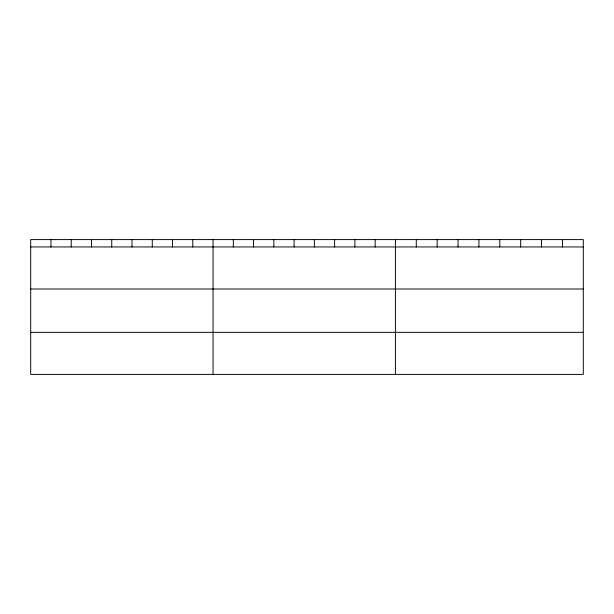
<?xml version="1.0" encoding="UTF-8"?>
<svg xmlns="http://www.w3.org/2000/svg" width="614" height="614" viewBox="0 0 614 614"><rect width="100%" height="100%" fill="white"/><g stroke="black" fill="none" stroke-linecap="round" stroke-linejoin="round"><path stroke-width="0.92" d="M583.3 246.951L583.3 374.402L30.7 374.402L30.7 239.598L583.3 239.598L583.3 246.951L30.7 246.951M30.7 289.01L583.3 289.01M30.7 332.343L583.3 332.343M562.424 239.598L562.424 246.951M541.548 239.598L541.548 246.951M520.672 239.598L520.672 246.951M499.796 239.598L499.796 246.951M478.92 239.598L478.92 246.951M458.044 239.598L458.044 246.951M437.168 239.598L437.168 246.951M416.292 239.598L416.292 246.951M395.416 239.598L395.416 374.402M375.154 239.598L375.154 246.951M354.892 239.598L354.892 246.951M334.63 239.598L334.63 246.951M314.368 239.598L314.368 246.951M294.106 239.598L294.106 246.951M273.844 239.598L273.844 246.951M253.582 239.598L253.582 246.951M233.32 239.598L233.32 246.951M213.058 239.598L213.058 374.402M192.796 239.598L192.796 246.951M172.534 239.598L172.534 246.951M152.272 239.598L152.272 246.951M132.01 239.598L132.01 246.951M111.748 239.598L111.748 246.951M91.486 239.598L91.486 246.951M71.224 239.598L71.224 246.951M50.962 239.598L50.962 246.951"/></g></svg>
